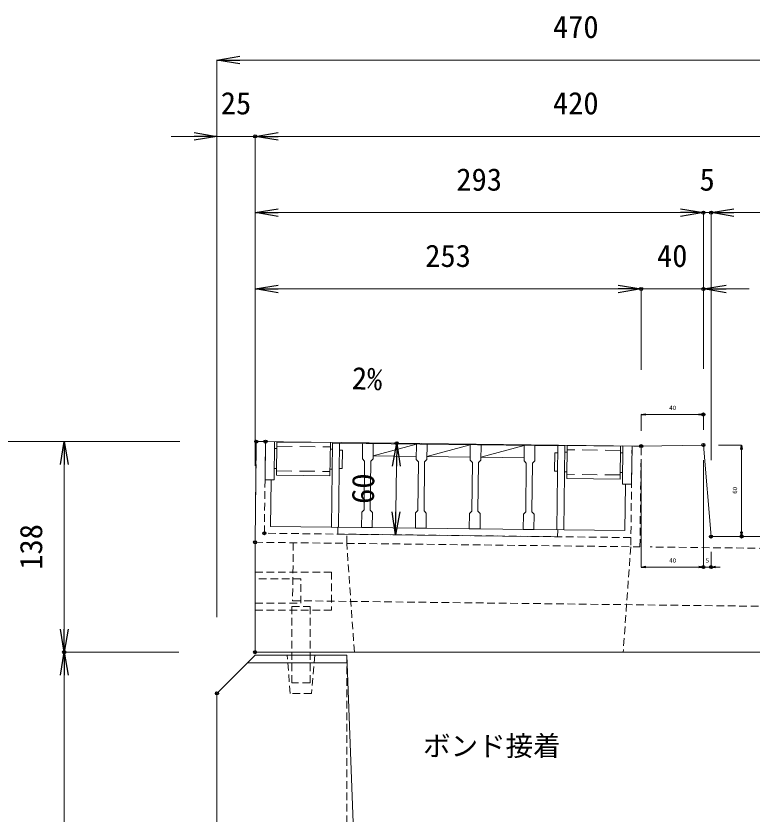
# Model space of a CAD drawing. Units: millimetres, scale not verified. Extents: x -1945 to 1945, y -1254 to 1586.
# Drawn here: x -1563 to -1081, y 232 to 755 of the extents above; entities that cross this region are included whole.
import ezdxf
from ezdxf.enums import TextEntityAlignment as Align

# ---------------------------------------------------------------- set-up
doc = ezdxf.new("R2010")
doc.units = ezdxf.units.MM
doc.header["$LTSCALE"] = 10
doc.header["$PDMODE"] = 32
doc.header["$PDSIZE"] = 2
doc.linetypes.add('USER1', pattern=[0.75, 0.5, -0.25])
doc.linetypes.add('USER3', pattern=[1.5, 1, -0.5])
doc.layers.add('0-0_0', color=7, linetype='Continuous')
doc.layers.add('0-2_DEFPOINTS', color=7, linetype='Continuous')
for name, color, linetype, lineweight in [('0-3_KIJUN', 7, 'USER1', 18), ('0-5_SUNPO_S2', 3, 'Continuous', 18), ('0-6_SUNPO_S10', 3, 'Continuous', 18), ('0-8_10-グレーチング', 5, 'Continuous', 18)]:
    doc.layers.add(name, color=color, linetype=linetype, lineweight=lineweight)
doc.styles.add('ＭＳ ゴシック', font='')
doc.styles.get('ＭＳ ゴシック').set_extended_font_data('MS Gothic')

# ---------------------------------------------------------------- blocks, each defined once
blk = doc.blocks.new('_OPEN')
at = {"layer": '0-0_0'}
blk.add_line((0, 0), (-1, 0), dxfattribs=at)
blk.add_lwpolyline([(-1, 0.1667), (0, 0), (-1, -0.1667)], dxfattribs=at)
blk = doc.blocks.new('D4')
at = {"layer": '0-2_DEFPOINTS'}
for p in [(831.84, 2046.08), (831.84, 1893.82), (538.34, 1830.09)]:
    blk.add_point(p, dxfattribs=at)
at = {"layer": '0-6_SUNPO_S10'}
for p, q in [((538.34, 1880.09), (538.34, 2046.08)), ((553.34, 2046.08), (816.84, 2046.08)), ((831.84, 1943.82), (831.84, 2046.08))]:
    blk.add_line(p, q, dxfattribs=at)
at = {"layer": '0-6_SUNPO_S10', "xscale": 15, "yscale": 15, "rotation": 180}
blk.add_blockref('_OPEN', (538.34, 2046.08), dxfattribs=at)
at = {"layer": '0-6_SUNPO_S10', "xscale": 15, "yscale": 15}
blk.add_blockref('_OPEN', (831.84, 2046.08), dxfattribs=at)
at = {"layer": '0-6_SUNPO_S10', "color": 7, "style": 'ＭＳ ゴシック'}
blk.add_text('293', height=14.66, dxfattribs=at).set_placement((670.09, 2056.08), align=Align.BOTTOM_LEFT)
blk = doc.blocks.new('D5')
at = {"layer": '0-2_DEFPOINTS'}
for p in [(958.34, 2046.08), (836.84, 1833.82), (958.34, 1833.82)]:
    blk.add_point(p, dxfattribs=at)
at = {"layer": '0-6_SUNPO_S10'}
for p, q in [((836.84, 1883.82), (836.84, 2046.08)), ((851.84, 2046.08), (943.34, 2046.08)), ((958.34, 1883.82), (958.34, 2046.08))]:
    blk.add_line(p, q, dxfattribs=at)
at = {"layer": '0-6_SUNPO_S10', "xscale": 15, "yscale": 15, "rotation": 180}
blk.add_blockref('_OPEN', (836.84, 2046.08), dxfattribs=at)
at = {"layer": '0-6_SUNPO_S10', "xscale": 15, "yscale": 15}
blk.add_blockref('_OPEN', (958.34, 2046.08), dxfattribs=at)
at = {"layer": '0-6_SUNPO_S10', "color": 7, "style": 'ＭＳ ゴシック'}
blk.add_text('122', height=14.66, dxfattribs=at).set_placement((882.59, 2056.08), align=Align.BOTTOM_LEFT)
blk = doc.blocks.new('D10')
at = {"layer": '0-2_DEFPOINTS'}
for p in [(958.34, 2096.08), (958.34, 1833.82), (538.34, 1830.09)]:
    blk.add_point(p, dxfattribs=at)
at = {"layer": '0-6_SUNPO_S10'}
for p, q in [((538.34, 1880.09), (538.34, 2096.08)), ((553.34, 2096.08), (943.34, 2096.08)), ((958.34, 1883.82), (958.34, 2096.08))]:
    blk.add_line(p, q, dxfattribs=at)
at = {"layer": '0-6_SUNPO_S10', "xscale": 15, "yscale": 15, "rotation": 180}
blk.add_blockref('_OPEN', (538.34, 2096.08), dxfattribs=at)
at = {"layer": '0-6_SUNPO_S10', "xscale": 15, "yscale": 15}
blk.add_blockref('_OPEN', (958.34, 2096.08), dxfattribs=at)
at = {"layer": '0-6_SUNPO_S10', "color": 7, "style": 'ＭＳ ゴシック'}
blk.add_text('420', height=14.66, dxfattribs=at).set_placement((733.34, 2106.08), align=Align.BOTTOM_LEFT)
blk = doc.blocks.new('D16')
at = {"layer": '0-2_DEFPOINTS'}
blk.add_point((539.13, 1896.08), dxfattribs=at)
at = {"layer": '0-6_SUNPO_S10'}
blk.add_line((489.13, 1896.08), (313.34, 1896.08), dxfattribs=at)
blk = doc.blocks.new('D21')
at = {"layer": '0-2_DEFPOINTS'}
for p in [(538.34, 2096.08), (538.34, 1830.09), (513.34, 1731.08)]:
    blk.add_point(p, dxfattribs=at)
at = {"layer": '0-6_SUNPO_S10'}
for p, q in [((498.34, 2096.08), (483.34, 2096.08)), ((513.34, 1781.08), (513.34, 2096.08)), ((513.34, 2096.08), (538.34, 2096.08)), ((538.34, 1880.09), (538.34, 2096.08)), ((553.34, 2096.08), (568.34, 2096.08))]:
    blk.add_line(p, q, dxfattribs=at)
at = {"layer": '0-6_SUNPO_S10', "xscale": 15, "yscale": 15}
blk.add_blockref('_OPEN', (513.34, 2096.08), dxfattribs=at)
at = {"layer": '0-6_SUNPO_S10', "xscale": 15, "yscale": 15, "rotation": 180}
blk.add_blockref('_OPEN', (538.34, 2096.08), dxfattribs=at)
at = {"layer": '0-6_SUNPO_S10', "color": 7, "style": 'ＭＳ ゴシック'}
blk.add_text('25', height=14.66, dxfattribs=at).set_placement((515.84, 2106.08), align=Align.BOTTOM_LEFT)
blk = doc.blocks.new('D23')
at = {"layer": '0-2_DEFPOINTS'}
for p in [(983.34, 2146.08), (513.34, 1731.08), (983.34, 1731.08)]:
    blk.add_point(p, dxfattribs=at)
at = {"layer": '0-6_SUNPO_S10'}
for p, q in [((513.34, 1781.08), (513.34, 2146.08)), ((528.34, 2146.08), (968.34, 2146.08)), ((983.34, 1781.08), (983.34, 2146.08))]:
    blk.add_line(p, q, dxfattribs=at)
at = {"layer": '0-6_SUNPO_S10', "xscale": 15, "yscale": 15, "rotation": 180}
blk.add_blockref('_OPEN', (513.34, 2146.08), dxfattribs=at)
at = {"layer": '0-6_SUNPO_S10', "xscale": 15, "yscale": 15}
blk.add_blockref('_OPEN', (983.34, 2146.08), dxfattribs=at)
at = {"layer": '0-6_SUNPO_S10', "color": 7, "style": 'ＭＳ ゴシック'}
blk.add_text('470', height=14.66, dxfattribs=at).set_placement((733.34, 2156.08), align=Align.BOTTOM_LEFT)
blk = doc.blocks.new('D24')
at = {"layer": '0-2_DEFPOINTS'}
for p in [(831.84, 1893.82), (958.34, 1833.82), (1083.34, 1833.82)]:
    blk.add_point(p, dxfattribs=at)
at = {"layer": '0-6_SUNPO_S10'}
for p, q in [((881.84, 1893.82), (1083.34, 1893.82)), ((1083.34, 1878.82), (1083.34, 1848.82)), ((1008.34, 1833.82), (1083.34, 1833.82))]:
    blk.add_line(p, q, dxfattribs=at)
at = {"layer": '0-6_SUNPO_S10', "xscale": 15, "yscale": 15}
for p, rotation in [((1083.34, 1893.82), 90), ((1083.34, 1833.82), 270)]:
    blk.add_blockref('_OPEN', p, dxfattribs=dict(at, rotation=rotation))
at = {"layer": '0-6_SUNPO_S10', "color": 7, "style": 'ＭＳ ゴシック'}
blk.add_text('60', height=14.66, rotation=90, dxfattribs=at).set_placement((1073.34, 1853.82), align=Align.BOTTOM_LEFT)
blk = doc.blocks.new('D27')
at = {"layer": '0-2_DEFPOINTS'}
for p in [(539.13, 1896.08), (363.34, 1478.08), (748.34, 1478.08)]:
    blk.add_point(p, dxfattribs=at)
at = {"layer": '0-6_SUNPO_S10'}
for p, q in [((489.13, 1896.08), (363.34, 1896.08)), ((363.34, 1881.08), (363.34, 1493.08)), ((698.34, 1478.08), (363.34, 1478.08))]:
    blk.add_line(p, q, dxfattribs=at)
at = {"layer": '0-6_SUNPO_S10', "xscale": 15, "yscale": 15}
for p, rotation in [((363.34, 1896.08), 90), ((363.34, 1478.08), 270)]:
    blk.add_blockref('_OPEN', p, dxfattribs=dict(at, rotation=rotation))
at = {"layer": '0-6_SUNPO_S10', "color": 7, "style": 'ＭＳ ゴシック'}
blk.add_text('418', height=14.66, rotation=90, dxfattribs=at).set_placement((353.34, 1672.08), align=Align.BOTTOM_LEFT)
blk = doc.blocks.new('D29')
at = {"layer": '0-2_DEFPOINTS'}
for p in [(539.13, 1896.08), (413.34, 1758.08), (538.34, 1758.08)]:
    blk.add_point(p, dxfattribs=at)
at = {"layer": '0-6_SUNPO_S10'}
for p, q in [((489.13, 1896.08), (413.34, 1896.08)), ((413.34, 1881.08), (413.34, 1773.08)), ((488.34, 1758.08), (413.34, 1758.08))]:
    blk.add_line(p, q, dxfattribs=at)
at = {"layer": '0-6_SUNPO_S10', "xscale": 15, "yscale": 15}
for p, rotation in [((413.34, 1896.08), 90), ((413.34, 1758.08), 270)]:
    blk.add_blockref('_OPEN', p, dxfattribs=dict(at, rotation=rotation))
at = {"layer": '0-6_SUNPO_S10', "color": 7, "style": 'ＭＳ ゴシック'}
blk.add_text('138', height=14.66, rotation=90, dxfattribs=at).set_placement((403.34, 1812.08), align=Align.BOTTOM_LEFT)
blk = doc.blocks.new('D30')
at = {"layer": '0-2_DEFPOINTS'}
for p in [(538.34, 1758.08), (413.34, 1478.08), (748.34, 1478.08)]:
    blk.add_point(p, dxfattribs=at)
at = {"layer": '0-6_SUNPO_S10'}
for p, q in [((488.34, 1758.08), (413.34, 1758.08)), ((413.34, 1743.08), (413.34, 1493.08)), ((698.34, 1478.08), (413.34, 1478.08))]:
    blk.add_line(p, q, dxfattribs=at)
at = {"layer": '0-6_SUNPO_S10', "xscale": 15, "yscale": 15}
for p, rotation in [((413.34, 1758.08), 90), ((413.34, 1478.08), 270)]:
    blk.add_blockref('_OPEN', p, dxfattribs=dict(at, rotation=rotation))
at = {"layer": '0-6_SUNPO_S10', "color": 7, "style": 'ＭＳ ゴシック'}
blk.add_text('280', height=14.66, rotation=90, dxfattribs=at).set_placement((403.34, 1603.08), align=Align.BOTTOM_LEFT)
blk = doc.blocks.new('D34')
at = {"layer": '0-2_DEFPOINTS'}
for p in [(791.11, 1996.08), (791.11, 1893.08), (538.34, 1830.09)]:
    blk.add_point(p, dxfattribs=at)
at = {"layer": '0-6_SUNPO_S10'}
for p, q in [((538.34, 1880.09), (538.34, 1996.08)), ((553.34, 1996.08), (776.11, 1996.08)), ((791.11, 1943.08), (791.11, 1996.08))]:
    blk.add_line(p, q, dxfattribs=at)
at = {"layer": '0-6_SUNPO_S10', "xscale": 15, "yscale": 15, "rotation": 180}
blk.add_blockref('_OPEN', (538.34, 1996.08), dxfattribs=at)
at = {"layer": '0-6_SUNPO_S10', "xscale": 15, "yscale": 15}
blk.add_blockref('_OPEN', (791.11, 1996.08), dxfattribs=at)
at = {"layer": '0-6_SUNPO_S10', "color": 7, "style": 'ＭＳ ゴシック'}
blk.add_text('253', height=14.66, dxfattribs=at).set_placement((649.72, 2006.08), align=Align.BOTTOM_LEFT)
blk = doc.blocks.new('D35')
at = {"layer": '0-2_DEFPOINTS'}
for p in [(831.84, 1996.08), (831.84, 1893.82), (791.11, 1893.08)]:
    blk.add_point(p, dxfattribs=at)
at = {"layer": '0-6_SUNPO_S10'}
for p, q in [((776.11, 1996.08), (761.11, 1996.08)), ((791.11, 1943.08), (791.11, 1996.08)), ((791.11, 1996.08), (831.84, 1996.08)), ((831.84, 1943.82), (831.84, 1996.08)), ((846.84, 1996.08), (861.84, 1996.08))]:
    blk.add_line(p, q, dxfattribs=at)
at = {"layer": '0-6_SUNPO_S10', "xscale": 15, "yscale": 15}
blk.add_blockref('_OPEN', (791.11, 1996.08), dxfattribs=at)
at = {"layer": '0-6_SUNPO_S10', "xscale": 15, "yscale": 15, "rotation": 180}
blk.add_blockref('_OPEN', (831.84, 1996.08), dxfattribs=at)
at = {"layer": '0-6_SUNPO_S10', "color": 7, "style": 'ＭＳ ゴシック'}
blk.add_text('40', height=14.66, dxfattribs=at).set_placement((801.47, 2006.08), align=Align.BOTTOM_LEFT)
blk = doc.blocks.new('D36')
at = {"layer": '0-2_DEFPOINTS'}
for p in [(831.84, 1913.82), (831.84, 1893.82), (791.11, 1893.08)]:
    blk.add_point(p, dxfattribs=at)
at = {"layer": '0-5_SUNPO_S2'}
for p, q in [((791.11, 1903.08), (791.11, 1913.82)), ((794.11, 1913.82), (828.84, 1913.82)), ((831.84, 1903.82), (831.84, 1913.82))]:
    blk.add_line(p, q, dxfattribs=at)
at = {"layer": '0-5_SUNPO_S2', "xscale": 3, "yscale": 3, "rotation": 180}
blk.add_blockref('_OPEN', (791.11, 1913.82), dxfattribs=at)
at = {"layer": '0-5_SUNPO_S2', "xscale": 3, "yscale": 3}
blk.add_blockref('_OPEN', (831.84, 1913.82), dxfattribs=at)
at = {"layer": '0-5_SUNPO_S2', "color": 7, "style": 'ＭＳ ゴシック'}
blk.add_text('40', height=2.933, dxfattribs=at).set_placement((809.47, 1915.82), align=Align.BOTTOM_LEFT)
blk = doc.blocks.new('D37')
at = {"layer": '0-2_DEFPOINTS'}
for p in [(831.84, 1893.82), (836.84, 1833.82), (836.84, 1813.82)]:
    blk.add_point(p, dxfattribs=at)
at = {"layer": '0-5_SUNPO_S2'}
for p, q in [((831.84, 1883.82), (831.84, 1813.82)), ((836.84, 1823.82), (836.84, 1813.82)), ((828.84, 1813.82), (825.84, 1813.82)), ((831.84, 1813.82), (836.84, 1813.82)), ((839.84, 1813.82), (842.84, 1813.82))]:
    blk.add_line(p, q, dxfattribs=at)
at = {"layer": '0-5_SUNPO_S2', "xscale": 3, "yscale": 3}
blk.add_blockref('_OPEN', (831.84, 1813.82), dxfattribs=at)
at = {"layer": '0-5_SUNPO_S2', "xscale": 3, "yscale": 3, "rotation": 180}
blk.add_blockref('_OPEN', (836.84, 1813.82), dxfattribs=at)
at = {"layer": '0-5_SUNPO_S2', "color": 7, "style": 'ＭＳ ゴシック'}
blk.add_text('5', height=2.93, dxfattribs=at).set_placement((833.34, 1815.82), align=Align.BOTTOM_LEFT)
blk = doc.blocks.new('D38')
at = {"layer": '0-2_DEFPOINTS'}
for p in [(831.84, 1893.82), (791.11, 1893.08), (831.84, 1813.82)]:
    blk.add_point(p, dxfattribs=at)
at = {"layer": '0-5_SUNPO_S2'}
for p, q in [((791.11, 1883.08), (791.11, 1813.82)), ((831.84, 1883.82), (831.84, 1813.82)), ((794.11, 1813.82), (828.84, 1813.82))]:
    blk.add_line(p, q, dxfattribs=at)
at = {"layer": '0-5_SUNPO_S2', "xscale": 3, "yscale": 3, "rotation": 180}
blk.add_blockref('_OPEN', (791.11, 1813.82), dxfattribs=at)
at = {"layer": '0-5_SUNPO_S2', "xscale": 3, "yscale": 3}
blk.add_blockref('_OPEN', (831.84, 1813.82), dxfattribs=at)
at = {"layer": '0-5_SUNPO_S2', "color": 7, "style": 'ＭＳ ゴシック'}
blk.add_text('40', height=2.933, dxfattribs=at).set_placement((809.47, 1815.82), align=Align.BOTTOM_LEFT)
blk = doc.blocks.new('D39')
at = {"layer": '0-2_DEFPOINTS'}
for p in [(831.84, 1893.82), (836.84, 1833.82), (856.84, 1833.82)]:
    blk.add_point(p, dxfattribs=at)
at = {"layer": '0-5_SUNPO_S2'}
for p, q in [((841.84, 1893.82), (856.84, 1893.82)), ((856.84, 1890.82), (856.84, 1836.82)), ((846.84, 1833.82), (856.84, 1833.82))]:
    blk.add_line(p, q, dxfattribs=at)
at = {"layer": '0-5_SUNPO_S2', "xscale": 3, "yscale": 3}
for p, rotation in [((856.84, 1893.82), 90), ((856.84, 1833.82), 270)]:
    blk.add_blockref('_OPEN', p, dxfattribs=dict(at, rotation=rotation))
at = {"layer": '0-5_SUNPO_S2', "color": 7, "style": 'ＭＳ ゴシック'}
blk.add_text('60', height=2.933, rotation=90, dxfattribs=at).set_placement((854.84, 1861.82), align=Align.BOTTOM_LEFT)
blk = doc.blocks.new('D40')
at = {"layer": '0-2_DEFPOINTS'}
for p in [(836.84, 2046.08), (831.84, 1893.82), (836.84, 1833.82)]:
    blk.add_point(p, dxfattribs=at)
at = {"layer": '0-6_SUNPO_S10'}
for p, q in [((816.84, 2046.08), (801.84, 2046.08)), ((831.84, 1943.82), (831.84, 2046.08)), ((831.84, 2046.08), (836.84, 2046.08)), ((836.84, 1883.82), (836.84, 2046.08)), ((851.84, 2046.08), (866.84, 2046.08))]:
    blk.add_line(p, q, dxfattribs=at)
at = {"layer": '0-6_SUNPO_S10', "xscale": 15, "yscale": 15}
blk.add_blockref('_OPEN', (831.84, 2046.08), dxfattribs=at)
at = {"layer": '0-6_SUNPO_S10', "xscale": 15, "yscale": 15, "rotation": 180}
blk.add_blockref('_OPEN', (836.84, 2046.08), dxfattribs=at)
at = {"layer": '0-6_SUNPO_S10', "color": 7, "style": 'ＭＳ ゴシック'}
blk.add_text('5', height=14.66, dxfattribs=at).set_placement((829.34, 2056.08), align=Align.BOTTOM_LEFT)
blk = doc.blocks.new('M16_insert_dan')
at = {"layer": '0-3_KIJUN', "color": 3}
for points in [[(0, -12.5), (-50, -12.5), (-50, 12.5), (0, 12.5)], [(0, 8), (-30, 8), (-30, -8), (0, -8)]]:
    blk.add_lwpolyline(points, close=True, dxfattribs=at)
blk = doc.blocks.new('D43')
at = {"layer": '0-2_DEFPOINTS'}
for p in [(545.13, 1896.01), (631.06, 1894.99), (544.41, 1836.01)]:
    blk.add_point(p, dxfattribs=at)
at = {"layer": '0-6_SUNPO_S10'}
for p, q in [((595.12, 1895.42), (631.06, 1894.99)), ((630.53, 1849.99), (630.88, 1879.99)), ((594.41, 1835.42), (630.35, 1834.99))]:
    blk.add_line(p, q, dxfattribs=at)
at = {"layer": '0-6_SUNPO_S10', "xscale": 15, "yscale": 15}
for p, rotation in [((631.06, 1894.99), 89.31789), ((630.35, 1834.99), 269.31789)]:
    blk.add_blockref('_OPEN', p, dxfattribs=dict(at, rotation=rotation))
at = {"layer": '0-6_SUNPO_S10', "color": 7, "style": 'ＭＳ ゴシック'}
blk.add_text('60', height=14.66, rotation=89.318, dxfattribs=at).set_placement((620.59, 1855.11), align=Align.BOTTOM_LEFT)
blk = doc.blocks.new('A$C5C7504D2')
at = {"layer": '0-8_10-グレーチング'}
for p, q in [((0, 61.22), (6, 61.22)), ((0, 36.22), (0, 61.22)), ((6, 61.22), (6, 36.22)), ((7.5, 61.07), (42.5, 61.07)), ((7.5, 61.07), (7.5, 39.37)), ((42.5, 61.07), (42.5, 39.37)), ((44, 60.72), (44, 5.72)), ((44, 60.72), (63.57, 60.72)), ((48.5, 60.72), (48.5, 5.72)), ((63.57, 50.72), (63.57, 60.72)), ((63.57, 60.72), (176.43, 60.72)), ((70.57, 50.72), (70.57, 60.72)), ((70.57, 52.72), (98.86, 60.72)), ((98.86, 50.72), (98.86, 60.72)), ((105.86, 50.72), (105.86, 60.72)), ((105.86, 52.72), (134.14, 60.72)), ((134.14, 50.72), (134.14, 60.72)), ((141.14, 50.72), (141.14, 60.72)), ((141.14, 52.72), (169.43, 60.72)), ((169.43, 50.72), (169.43, 60.72)), ((176.43, 50.72), (176.43, 60.72)), ((176.43, 60.72), (196, 60.72)), ((191.5, 60.72), (191.5, 5.72)), ((196, 60.72), (196, 5.72)), ((197.5, 61.07), (197.5, 39.37)), ((232.5, 61.07), (197.5, 61.07)), ((232.5, 61.07), (232.5, 39.37)), ((234, 61.22), (234, 36.22)), ((240, 61.22), (234, 61.22)), ((240, 61.22), (240, 36.22)), ((48.5, 56.22), (50.5, 56.22)), ((50.5, 56.22), (50.5, 44.22)), ((70.57, 52.72), (98.86, 52.72)), ((105.86, 52.72), (134.14, 52.72)), ((141.14, 52.72), (169.43, 52.72)), ((189.5, 56.22), (189.5, 44.22)), ((191.5, 56.22), (189.5, 56.22)), ((63.57, 50.72), (65.07, 49.22)), ((65.07, 17.22), (65.07, 49.22)), ((70.57, 50.72), (69.07, 49.22)), ((69.07, 17.22), (69.07, 49.22)), ((98.86, 50.72), (100.36, 49.22)), ((100.36, 17.22), (100.36, 49.22)), ((105.86, 50.72), (104.36, 49.22)), ((104.36, 17.22), (104.36, 49.22)), ((134.14, 50.72), (135.64, 49.22)), ((135.64, 17.22), (135.64, 49.22)), ((141.14, 50.72), (139.64, 49.22)), ((139.64, 17.22), (139.64, 49.22)), ((169.43, 50.72), (170.93, 49.22)), ((170.93, 17.22), (170.93, 49.22)), ((176.43, 50.72), (174.93, 49.22)), ((174.93, 17.22), (174.93, 49.22)), ((48.5, 44.22), (50.5, 44.22)), ((191.5, 44.22), (189.5, 44.22)), ((7.5, 39.37), (42.5, 39.37)), ((232.5, 39.37), (197.5, 39.37)), ((0, 36.22), (6, 36.22)), ((4, 35.72), (4, 5.72)), ((240, 36.22), (234, 36.22)), ((236, 35.72), (236, 5.72)), ((65.07, 17.22), (63.57, 15.72)), ((63.57, 5.72), (63.57, 15.72)), ((69.07, 17.22), (70.57, 15.72)), ((70.57, 5.72), (70.57, 15.72)), ((100.36, 17.22), (98.86, 15.72)), ((98.86, 5.72), (98.86, 15.72)), ((104.36, 17.22), (105.86, 15.72)), ((105.86, 5.72), (105.86, 15.72)), ((135.64, 17.22), (134.14, 15.72)), ((134.14, 5.72), (134.14, 15.72)), ((139.64, 17.22), (141.14, 15.72)), ((141.14, 5.72), (141.14, 15.72)), ((170.93, 17.22), (169.43, 15.72)), ((169.43, 5.72), (169.43, 15.72)), ((174.93, 17.22), (176.43, 15.72)), ((176.43, 5.72), (176.43, 15.72)), ((63.57, 5.72), (4, 5.72)), ((48, 5.72), (48, 1.22)), ((192, 5.72), (48, 5.72)), ((70.57, 5.72), (63.57, 5.72)), ((105.86, 5.72), (98.86, 5.72)), ((141.14, 5.72), (134.14, 5.72)), ((176.43, 5.72), (169.43, 5.72)), ((176.43, 5.72), (236, 5.72)), ((192, 5.72), (192, 1.22)), ((48, 1.22), (192, 1.22))]:
    blk.add_line(p, q, dxfattribs=at)
at = {"layer": '0-8_10-グレーチング', "linetype": 'USER3'}
for p, q in [((7.5, 58.27), (42.5, 58.27)), ((232.5, 58.27), (197.5, 58.27)), ((6, 56.72), (7.5, 56.72)), ((42.5, 56.72), (44, 56.72)), ((197.5, 56.72), (196, 56.72)), ((234, 56.72), (232.5, 56.72)), ((6, 43.72), (7.5, 43.72)), ((7.5, 42.17), (42.5, 42.17)), ((42.5, 43.72), (44, 43.72)), ((197.5, 43.72), (196, 43.72)), ((232.5, 42.17), (197.5, 42.17)), ((234, 43.72), (232.5, 43.72))]:
    blk.add_line(p, q, dxfattribs=at)

msp = doc.modelspace()

# ---------------------------------------------------------------- linework, layer by layer
at = {"layer": '0-3_KIJUN', "linetype": 'Continuous'}
msp.add_line((-1411.66, 331.08), (-1346.66, 331.08), dxfattribs=at)
msp.add_lwpolyline([(-986.66, 413.82), (-986.66, 338.08), (-1406.66, 338.08), (-1406.66, 410.09), (-1405.87, 476.08), (-1153.89, 473.08), (-1113.16, 473.82), (-1108.16, 413.82)], close=True, dxfattribs=at)
at = {"layer": '0-3_KIJUN'}
for points in [[(-1160.61, 413.16), (-1400.59, 416.01), (-1399.87, 476.01), (-1405.87, 476.08), (-1406.66, 410.09), (-1154.68, 407.09), (-1153.89, 473.08), (-1159.89, 473.15)], [(-1382.66, 368.08), (-1370.66, 368.08), (-1370.66, 318.08), (-1382.66, 318.08)], [(-1385.66, 336.08), (-1367.66, 336.08), (-1369.66, 311.08), (-1383.66, 311.08)]]:
    msp.add_lwpolyline(points, close=True, dxfattribs=at)
for points in [[(-1160.61, 413.16), (-1160.68, 407.16), (-1165.68, 338.08), (-1341.66, 338.08), (-1346.66, 409.37), (-1346.59, 415.37)], [(-1381.66, 409.79), (-1382.11, 371.79), (-1012.14, 367.39), (-1011.69, 405.38), (-1147.94, 407.01)], [(-1346.66, 336.08), (-1346.66, -86.92), (-1046.66, -86.92), (-1046.66, 336.08)]]:
    msp.add_lwpolyline(points, dxfattribs=at)
at = {"layer": '0-3_KIJUN', "linetype": 'Continuous'}
msp.add_lwpolyline([(-1431.66, -151.92), (-1431.66, 311.08), (-1406.66, 336.08), (-1346.66, 336.08), (-1341.66, 203.08)], dxfattribs=at)

# ---------------------------------------------------------------- block references
at = {"layer": '0-3_KIJUN', "rotation": 180}
msp.add_blockref('M16_insert_dan', (-1406.66, 378.08), dxfattribs=at)
at = {"layer": '0-5_SUNPO_S2'}
for name in ['D36', 'D38', 'D37', 'D39']:
    msp.add_blockref(name, (-1945, -1420), dxfattribs=at)
at = {"layer": '0-6_SUNPO_S10'}
for name in ['D23', 'D21', 'D10', 'D4', 'D40', 'D5', 'D34', 'D35', 'D16', 'D27', 'D29', 'D43', 'D24', 'D30']:
    msp.add_blockref(name, (-1945, -1420), dxfattribs=at)
at = {"layer": '0-8_10-グレーチング', "rotation": 359.31789}
msp.add_blockref('A$C5C7504D2', (-1400.6, 414.8), dxfattribs=at)

# ---------------------------------------------------------------- texts
at = {"layer": '0-6_SUNPO_S10', "color": 7, "style": 'ＭＳ ゴシック'}
msp.add_text('2%', height=14.66, rotation=358, dxfattribs=at).set_placement((-1343.72, 506.01), align=Align.BOTTOM_LEFT)
msp.add_text('ボンド接着', height=13.2, dxfattribs=at).set_placement((-1296.66, 266.08), align=Align.BOTTOM_LEFT)

doc.saveas('drawing.dxf')
